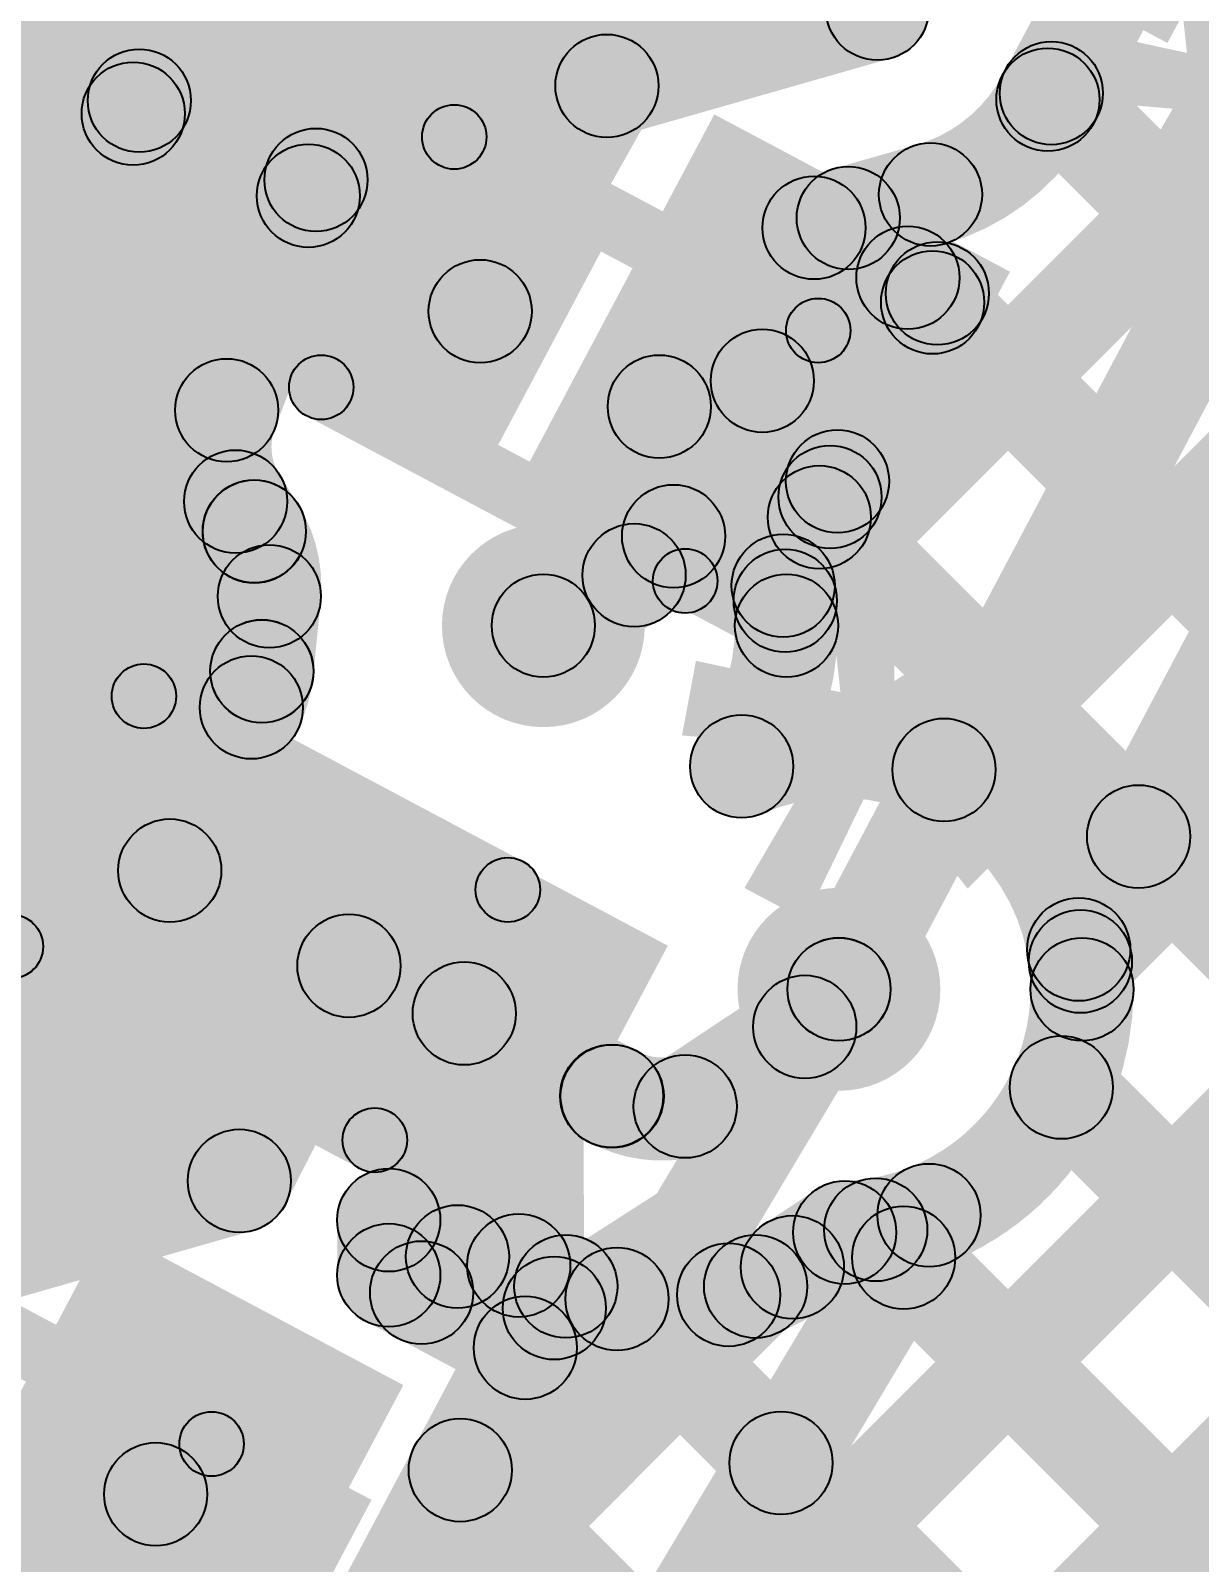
# Model space of a CAD drawing. Header units: millimetres. Extents: x 2.72 to 4.82, y 2.46 to 3.29.
# Drawn here: x 3.0552 to 3.1459, y 2.6573 to 2.7762 of the extents above; entities that cross this region are included whole.
import ezdxf

# ---------------------------------------------------------------- set-up
doc = ezdxf.new("R2010")
doc.units = ezdxf.units.MM
doc.header["$MEASUREMENT"] = 0
for name, color, linetype in [('BottomLayer', 5, 'Continuous'), ('BottomPaste', 16, 'Continuous'), ('BottomSolder', 6, 'Continuous'), ('TopLayer', 1, 'Continuous'), ('TopOverlay', 2, 'Continuous'), ('TopPaste', 8, 'Continuous'), ('TopSolder', 216, 'Continuous'), ('ViaHoleLayer', 16, 'Continuous')]:
    doc.layers.add(name, color=color, linetype=linetype)

# ---------------------------------------------------------------- blocks, each defined once
blk = doc.blocks.new('CAP_0201_B_26')
at = {"layer": 'BottomLayer'}
for points in [[(-0.0177165, 0.0059055), (-0.0059055, 0.0059055), (-0.0059055, -0.0059055), (-0.0177165, -0.0059055)], [(0.0059055, 0.0059055), (0.0177165, 0.0059055), (0.0177165, -0.0059055), (0.0059055, -0.0059055)]]:
    blk.add_hatch(color=5, dxfattribs=at).paths.add_polyline_path(points)
at = {"layer": 'BottomPaste'}
for points in [[(-0.0177165, 0.0059055), (-0.0059055, 0.0059055), (-0.0059055, -0.0059055), (-0.0177165, -0.0059055)], [(0.0059055, 0.0059055), (0.0177165, 0.0059055), (0.0177165, -0.0059055), (0.0059055, -0.0059055)]]:
    blk.add_hatch(color=16, dxfattribs=at).paths.add_polyline_path(points)
at = {"layer": 'BottomSolder'}
for points in [[(-0.0198819, 0.0080709), (-0.0037401, 0.0080709), (-0.0037401, -0.0080709), (-0.0198819, -0.0080709)], [(0.0037401, 0.0080709), (0.0198819, 0.0080709), (0.0198819, -0.0080709), (0.0037401, -0.0080709)]]:
    blk.add_hatch(color=6, dxfattribs=at).paths.add_polyline_path(points)
blk = doc.blocks.new('R__0402_B_62')
at = {"layer": 'BottomLayer'}
for points in [[(-0.0095, 0.0125), (-0.0095, -0.0125), (-0.0275, -0.0125), (-0.0275, 0.0125)], [(0.0275, 0.0125), (0.0275, -0.0125), (0.0095, -0.0125), (0.0095, 0.0125)]]:
    blk.add_hatch(color=5, dxfattribs=at).paths.add_polyline_path(points)
at = {"layer": 'BottomPaste'}
for points in [[(-0.0095, 0.0125), (-0.0095, -0.0125), (-0.0275, -0.0125), (-0.0275, 0.0125)], [(0.0275, 0.0125), (0.0275, -0.0125), (0.0095, -0.0125), (0.0095, 0.0125)]]:
    blk.add_hatch(color=16, dxfattribs=at).paths.add_polyline_path(points)
at = {"layer": 'BottomSolder'}
for points in [[(-0.0055, 0.0165), (-0.0055, -0.0165), (-0.0315, -0.0165), (-0.0315, 0.0165)], [(0.0315, 0.0165), (0.0315, -0.0165), (0.0055, -0.0165), (0.0055, 0.0165)]]:
    blk.add_hatch(color=6, dxfattribs=at).paths.add_polyline_path(points)
blk = doc.blocks.new('R__0402_B_63')
at = {"layer": 'BottomLayer'}
for points in [[(-0.0095, 0.0125), (-0.0095, -0.0125), (-0.0275, -0.0125), (-0.0275, 0.0125)], [(0.0275, 0.0125), (0.0275, -0.0125), (0.0095, -0.0125), (0.0095, 0.0125)]]:
    blk.add_hatch(color=5, dxfattribs=at).paths.add_polyline_path(points)
at = {"layer": 'BottomPaste'}
for points in [[(-0.0095, 0.0125), (-0.0095, -0.0125), (-0.0275, -0.0125), (-0.0275, 0.0125)], [(0.0275, 0.0125), (0.0275, -0.0125), (0.0095, -0.0125), (0.0095, 0.0125)]]:
    blk.add_hatch(color=16, dxfattribs=at).paths.add_polyline_path(points)
at = {"layer": 'BottomSolder'}
for points in [[(-0.0055, 0.0165), (-0.0055, -0.0165), (-0.0315, -0.0165), (-0.0315, 0.0165)], [(0.0315, 0.0165), (0.0315, -0.0165), (0.0055, -0.0165), (0.0055, 0.0165)]]:
    blk.add_hatch(color=6, dxfattribs=at).paths.add_polyline_path(points)
blk = doc.blocks.new('LED_0201_123')
at = {"layer": 'TopLayer'}
for points in [[(-0.011811, 0.00688975), (-0.003937, 0.00688975), (-0.003937, -0.00688975), (-0.011811, -0.00688975)], [(0.003937, 0.00688975), (0.011811, 0.00688975), (0.011811, -0.00688975), (0.003937, -0.00688975)]]:
    blk.add_hatch(color=1, dxfattribs=at).paths.add_polyline_path(points)
at = {"layer": 'TopOverlay'}
h = blk.add_hatch(color=2, dxfattribs=at)
edge = h.paths.add_edge_path()
edge.add_arc((-0.016, 0.011), 0.0025, 0, 360)
h = blk.add_hatch(color=2, dxfattribs=at)
edge = h.paths.add_edge_path()
edge.add_arc((-0.016, 0.011), 0.0025, 0, 360)
for points in [[(-0.016, 0.0085), (-0.016, 0.0135), (0.0159999, 0.0135), (0.0159999, 0.0085)], [(0.016, -0.013), (0.029, -0.013), (0.029, 0.013), (0.016, 0.013)], [(-0.0134999000000258, -0.0109999886363636), (-0.0184998999999742, -0.0110000113636364), (-0.0184999999999742, 0.0109999886363636), (-0.0135000000000258, 0.0110000113636364)], [(0.0130002, -0.0110002), (0.0170002, -0.0110002), (0.0170002, 0.0109998), (0.0130002, 0.0109998)], [(-0.0159999, -0.0135), (-0.0159999, -0.0085), (0.016, -0.0085), (0.016, -0.0135)]]:
    blk.add_hatch(color=2, dxfattribs=at).paths.add_polyline_path(points)
h = blk.add_hatch(color=2, dxfattribs=at)
edge = h.paths.add_edge_path()
edge.add_arc((0.0159999, 0.011), 0.0025, 0, 360)
h = blk.add_hatch(color=2, dxfattribs=at)
edge = h.paths.add_edge_path()
edge.add_arc((-0.0159999, -0.011), 0.0025, 0, 360)
h = blk.add_hatch(color=2, dxfattribs=at)
edge = h.paths.add_edge_path()
edge.add_arc((-0.0159999, -0.011), 0.0025, 0, 360)
h = blk.add_hatch(color=2, dxfattribs=at)
edge = h.paths.add_edge_path()
edge.add_arc((0.016, -0.011), 0.0025, 0, 360)
at = {"layer": 'TopPaste'}
for points in [[(-0.011811, 0.00688975), (-0.003937, 0.00688975), (-0.003937, -0.00688975), (-0.011811, -0.00688975)], [(0.003937, 0.00688975), (0.011811, 0.00688975), (0.011811, -0.00688975), (0.003937, -0.00688975)]]:
    blk.add_hatch(color=8, dxfattribs=at).paths.add_polyline_path(points)
at = {"layer": 'TopSolder'}
for points in [[(-0.0139764, 0.00905515), (-0.0017716, 0.00905515), (-0.0017716, -0.00905515), (-0.0139764, -0.00905515)], [(0.0017716, 0.00905515), (0.0139764, 0.00905515), (0.0139764, -0.00905515), (0.0017716, -0.00905515)]]:
    blk.add_hatch(color=216, dxfattribs=at).paths.add_polyline_path(points)
at = {"layer": 'TopOverlay'}
for centre in [(-0.016, 0.011), (-0.016, 0.011), (0.0159999, 0.011), (-0.0159999, -0.011), (-0.0159999, -0.011), (0.016, -0.011)]:
    blk.add_circle(centre, 0.0025, dxfattribs=at)
blk = doc.blocks.new('LED_0201_124')
at = {"layer": 'TopLayer'}
for points in [[(-0.011811, 0.00688975), (-0.003937, 0.00688975), (-0.003937, -0.00688975), (-0.011811, -0.00688975)], [(0.003937, 0.00688975), (0.011811, 0.00688975), (0.011811, -0.00688975), (0.003937, -0.00688975)]]:
    blk.add_hatch(color=1, dxfattribs=at).paths.add_polyline_path(points)
at = {"layer": 'TopOverlay'}
h = blk.add_hatch(color=2, dxfattribs=at)
edge = h.paths.add_edge_path()
edge.add_arc((-0.016, 0.011), 0.0025, 0, 360)
h = blk.add_hatch(color=2, dxfattribs=at)
edge = h.paths.add_edge_path()
edge.add_arc((-0.016, 0.011), 0.0025, 0, 360)
for points in [[(-0.016, 0.0085), (-0.016, 0.0135), (0.0159999, 0.0135), (0.0159999, 0.0085)], [(0.016, -0.013), (0.029, -0.013), (0.029, 0.013), (0.016, 0.013)], [(-0.0134999000000258, -0.0109999886363636), (-0.0184998999999742, -0.0110000113636364), (-0.0184999999999742, 0.0109999886363636), (-0.0135000000000258, 0.0110000113636364)], [(0.0130002, -0.0110002), (0.0170002, -0.0110002), (0.0170002, 0.0109998), (0.0130002, 0.0109998)], [(-0.0159999, -0.0135), (-0.0159999, -0.0085), (0.016, -0.0085), (0.016, -0.0135)]]:
    blk.add_hatch(color=2, dxfattribs=at).paths.add_polyline_path(points)
h = blk.add_hatch(color=2, dxfattribs=at)
edge = h.paths.add_edge_path()
edge.add_arc((0.0159999, 0.011), 0.0025, 0, 360)
h = blk.add_hatch(color=2, dxfattribs=at)
edge = h.paths.add_edge_path()
edge.add_arc((-0.0159999, -0.011), 0.0025, 0, 360)
h = blk.add_hatch(color=2, dxfattribs=at)
edge = h.paths.add_edge_path()
edge.add_arc((-0.0159999, -0.011), 0.0025, 0, 360)
h = blk.add_hatch(color=2, dxfattribs=at)
edge = h.paths.add_edge_path()
edge.add_arc((0.016, -0.011), 0.0025, 0, 360)
at = {"layer": 'TopPaste'}
for points in [[(-0.011811, 0.00688975), (-0.003937, 0.00688975), (-0.003937, -0.00688975), (-0.011811, -0.00688975)], [(0.003937, 0.00688975), (0.011811, 0.00688975), (0.011811, -0.00688975), (0.003937, -0.00688975)]]:
    blk.add_hatch(color=8, dxfattribs=at).paths.add_polyline_path(points)
at = {"layer": 'TopSolder'}
for points in [[(-0.0139764, 0.00905515), (-0.0017716, 0.00905515), (-0.0017716, -0.00905515), (-0.0139764, -0.00905515)], [(0.0017716, 0.00905515), (0.0139764, 0.00905515), (0.0139764, -0.00905515), (0.0017716, -0.00905515)]]:
    blk.add_hatch(color=216, dxfattribs=at).paths.add_polyline_path(points)
at = {"layer": 'TopOverlay'}
for centre in [(-0.016, 0.011), (-0.016, 0.011), (0.0159999, 0.011), (-0.0159999, -0.011), (-0.0159999, -0.011), (0.016, -0.011)]:
    blk.add_circle(centre, 0.0025, dxfattribs=at)
blk = doc.blocks.new('LED_0201_125')
at = {"layer": 'TopLayer'}
for points in [[(-0.011811, 0.00688975), (-0.003937, 0.00688975), (-0.003937, -0.00688975), (-0.011811, -0.00688975)], [(0.003937, 0.00688975), (0.011811, 0.00688975), (0.011811, -0.00688975), (0.003937, -0.00688975)]]:
    blk.add_hatch(color=1, dxfattribs=at).paths.add_polyline_path(points)
at = {"layer": 'TopOverlay'}
h = blk.add_hatch(color=2, dxfattribs=at)
edge = h.paths.add_edge_path()
edge.add_arc((-0.016, 0.011), 0.0025, 0, 360)
h = blk.add_hatch(color=2, dxfattribs=at)
edge = h.paths.add_edge_path()
edge.add_arc((-0.016, 0.011), 0.0025, 0, 360)
for points in [[(-0.016, 0.0085), (-0.016, 0.0135), (0.0159999, 0.0135), (0.0159999, 0.0085)], [(0.016, -0.013), (0.029, -0.013), (0.029, 0.013), (0.016, 0.013)], [(-0.0134999000000258, -0.0109999886363636), (-0.0184998999999742, -0.0110000113636364), (-0.0184999999999742, 0.0109999886363636), (-0.0135000000000258, 0.0110000113636364)], [(0.0130001, -0.0110002), (0.0170001, -0.0110002), (0.0170001, 0.0109998), (0.0130001, 0.0109998)], [(-0.0159999, -0.0135), (-0.0159999, -0.0085), (0.016, -0.0085), (0.016, -0.0135)]]:
    blk.add_hatch(color=2, dxfattribs=at).paths.add_polyline_path(points)
h = blk.add_hatch(color=2, dxfattribs=at)
edge = h.paths.add_edge_path()
edge.add_arc((0.0159999, 0.011), 0.0025, 0, 360)
h = blk.add_hatch(color=2, dxfattribs=at)
edge = h.paths.add_edge_path()
edge.add_arc((-0.0159999, -0.011), 0.0025, 0, 360)
h = blk.add_hatch(color=2, dxfattribs=at)
edge = h.paths.add_edge_path()
edge.add_arc((-0.0159999, -0.011), 0.0025, 0, 360)
h = blk.add_hatch(color=2, dxfattribs=at)
edge = h.paths.add_edge_path()
edge.add_arc((0.016, -0.011), 0.0025, 0, 360)
at = {"layer": 'TopPaste'}
for points in [[(-0.011811, 0.00688975), (-0.003937, 0.00688975), (-0.003937, -0.00688975), (-0.011811, -0.00688975)], [(0.003937, 0.00688975), (0.011811, 0.00688975), (0.011811, -0.00688975), (0.003937, -0.00688975)]]:
    blk.add_hatch(color=8, dxfattribs=at).paths.add_polyline_path(points)
at = {"layer": 'TopSolder'}
for points in [[(-0.0139764, 0.00905515), (-0.0017716, 0.00905515), (-0.0017716, -0.00905515), (-0.0139764, -0.00905515)], [(0.0017716, 0.00905515), (0.0139764, 0.00905515), (0.0139764, -0.00905515), (0.0017716, -0.00905515)]]:
    blk.add_hatch(color=216, dxfattribs=at).paths.add_polyline_path(points)
at = {"layer": 'TopOverlay'}
for centre in [(-0.016, 0.011), (-0.016, 0.011), (0.0159999, 0.011), (-0.0159999, -0.011), (-0.0159999, -0.011), (0.016, -0.011)]:
    blk.add_circle(centre, 0.0025, dxfattribs=at)
blk = doc.blocks.new('LED_0201_126')
at = {"layer": 'TopLayer'}
for points in [[(-0.0118109, 0.00688975), (-0.0039369, 0.00688975), (-0.0039369, -0.00688975), (-0.0118109, -0.00688975)], [(0.0039369, 0.00688975), (0.0118109, 0.00688975), (0.0118109, -0.00688975), (0.0039369, -0.00688975)]]:
    blk.add_hatch(color=1, dxfattribs=at).paths.add_polyline_path(points)
at = {"layer": 'TopOverlay'}
h = blk.add_hatch(color=2, dxfattribs=at)
edge = h.paths.add_edge_path()
edge.add_arc((-0.0159999, 0.011), 0.0025, 0, 360)
h = blk.add_hatch(color=2, dxfattribs=at)
edge = h.paths.add_edge_path()
edge.add_arc((-0.0159999, 0.011), 0.0025, 0, 360)
for points in [[(-0.0159998921874512, 0.0085000000000122), (-0.0159999078125488, 0.0134999999999878), (0.0159998921874512, 0.0135000999999878), (0.0159999078125488, 0.0085001000000122)], [(0.0159991, -0.0130007), (0.0289991, -0.0130007), (0.0289991, 0.0129993), (0.0159991, 0.0129993)], [(-0.0134999, -0.0110001), (-0.0184999, -0.0110001), (-0.0184999, 0.011), (-0.0134999, 0.011)], [(0.0130012, -0.0110012), (0.0170012, -0.0110012), (0.0170012, 0.0109988), (0.0130012, 0.0109988)], [(-0.0159998921874512, -0.0135000999999878), (-0.0159999078125488, -0.0085001000000122), (0.0159998921874512, -0.0085000000000122), (0.0159999078125488, -0.0134999999999878)]]:
    blk.add_hatch(color=2, dxfattribs=at).paths.add_polyline_path(points)
h = blk.add_hatch(color=2, dxfattribs=at)
edge = h.paths.add_edge_path()
edge.add_arc((0.0159999, 0.0110001), 0.0025, 0, 360)
h = blk.add_hatch(color=2, dxfattribs=at)
edge = h.paths.add_edge_path()
edge.add_arc((-0.0159999, -0.0110001), 0.0025, 0, 360)
h = blk.add_hatch(color=2, dxfattribs=at)
edge = h.paths.add_edge_path()
edge.add_arc((-0.0159999, -0.0110001), 0.0025, 0, 360)
h = blk.add_hatch(color=2, dxfattribs=at)
edge = h.paths.add_edge_path()
edge.add_arc((0.0159999, -0.011), 0.0025, 0, 360)
at = {"layer": 'TopPaste'}
for points in [[(-0.0118109, 0.00688975), (-0.0039369, 0.00688975), (-0.0039369, -0.00688975), (-0.0118109, -0.00688975)], [(0.0039369, 0.00688975), (0.0118109, 0.00688975), (0.0118109, -0.00688975), (0.0039369, -0.00688975)]]:
    blk.add_hatch(color=8, dxfattribs=at).paths.add_polyline_path(points)
at = {"layer": 'TopSolder'}
for points in [[(-0.0139763, 0.00905515), (-0.0017715, 0.00905515), (-0.0017715, -0.00905515), (-0.0139763, -0.00905515)], [(0.0017715, 0.00905515), (0.0139763, 0.00905515), (0.0139763, -0.00905515), (0.0017715, -0.00905515)]]:
    blk.add_hatch(color=216, dxfattribs=at).paths.add_polyline_path(points)
at = {"layer": 'TopOverlay'}
for centre in [(-0.0159999, 0.011), (-0.0159999, 0.011), (0.0159999, 0.0110001), (-0.0159999, -0.0110001), (-0.0159999, -0.0110001), (0.0159999, -0.011)]:
    blk.add_circle(centre, 0.0025, dxfattribs=at)

msp = doc.modelspace()

# ---------------------------------------------------------------- hatches: boundary and pattern name
at = {"layer": 'BottomLayer'}
for points in [[(3.3140294, 3.2023229), (3.2863145, 3.2183241), (3.0089994, 2.7380003), (3.0367143, 2.7219991)], [(3.139523727124746, 2.701117772875254), (3.133866872875254, 2.706774627124746), (3.443171572875254, 3.016079327124746), (3.448828427124746, 3.010422472875254)], [(3.059033327124746, 2.595171572875254), (3.053376472875254, 2.600828427124746), (3.443171572875254, 2.990623527124746), (3.448828427124746, 2.984966672875254)], [(3.084489127124746, 2.595171572875254), (3.078832272875254, 2.600828427124746), (3.443171572875254, 2.965167727124746), (3.448828427124746, 2.959510872875254)], [(3.0590034, 2.7622053), (3.0869912, 2.7466914), (3.1043168, 2.7779477), (3.076329, 2.7934616)], [(3.121484080243176, 2.69991823810455), (3.114416119756824, 2.70366576189545), (3.159541319756824, 2.78877346189545), (3.166609280243176, 2.78502593810455)], [(3.140098178796422, 2.703004035375924), (3.133030221203578, 2.706751564624076), (3.172780621203578, 2.781722064624076), (3.179848578796422, 2.777974535375924)], [(2.994, 2.685), (3.072, 2.685), (3.072, 2.762), (2.994, 2.762)], [(3.108581070796464, 2.734954641145517), (3.101635129203536, 2.738923758854483), (3.108527029203536, 2.750984558854483), (3.115472970796464, 2.747015441145517)], [(3.096942529596411, 2.726503347491233), (3.093057470403589, 2.733496652508767), (3.10010467040359, 2.737411652508767), (3.103989729596411, 2.730418347491232)], [(3.138379272875254, 2.710807172875254), (3.144036127124746, 2.716464027124746), (3.259671727124746, 2.600828427124746), (3.254014872875254, 2.595171572875254)], [(3.08690442634761, 2.69641914627197), (3.09080957365239, 2.70340125372803), (3.10225747365239, 2.69699835372803), (3.09835232634761, 2.69001624627197)], [(3.121480751665389, 2.699911949118324), (3.114410448334612, 2.703655050881676), (3.114414948334612, 2.703663550881676), (3.121485251665388, 2.699920449118324)], [(3.108223021414769, 2.689363050455703), (3.103794578585231, 2.696025549544297), (3.113082178585231, 2.702198849544297), (3.117510621414769, 2.695536350455703)], [(3.098347379783271, 2.690019017528483), (3.102262420216729, 2.696995582471517), (3.102300020216729, 2.696974482471517), (3.098384979783271, 2.689997917528482)], [(3.132387972875254, 2.691342672875254), (3.138044827124746, 2.696999527124746), (3.234215927124746, 2.600828427124746), (3.228559072875254, 2.595171572875254)], [(3.081122107548273, 2.68034601292548), (3.084877892451727, 2.68740958707452), (3.097724892451727, 2.68057868707452), (3.093969107548273, 2.67351511292548)], [(3.116552448911079, 2.676888168732167), (3.112123951088921, 2.683550631267833), (3.116179051088921, 2.686246031267832), (3.120607548911079, 2.679583568732167)], [(3.117975972875254, 2.680298872875254), (3.123632827124746, 2.685955727124746), (3.208760127124746, 2.600828427124746), (3.203103272875254, 2.595171572875254)], [(3.087, 2.6796007), (3.079, 2.6796007), (3.079, 2.6838778), (3.087, 2.6838778)], [(3.088370627124746, 2.675420472875254), (3.082713772875254, 2.681077327124746), (3.085506172875254, 2.683869727124746), (3.091163027124746, 2.678212872875254)], [(3.081122099797378, 2.676068917046733), (3.084877900202622, 2.683132482953268), (3.095474000202622, 2.677498382953268), (3.091718199797378, 2.670434817046732)], [(3.081528227124746, 2.643122272875254), (3.075871372875254, 2.648779127124746), (3.108646172875254, 2.681553927124746), (3.114303027124746, 2.675897072875254)], [(3.097891772875254, 2.674927272875254), (3.103548627124746, 2.680584127124746), (3.183304327124746, 2.600828427124746), (3.177647472875254, 2.595171572875254)], [(3.075062791918378, 2.630590216658236), (3.067999208081622, 2.634345983341764), (3.090064308081621, 2.675844483341765), (3.097127891918378, 2.672088716658236)], [(3.085719472875254, 2.661643772875254), (3.091376327124746, 2.667300627124746), (3.157848527124746, 2.600828427124746), (3.152191672875254, 2.595171572875254)], [(3.062618676961235, 2.650106044103221), (3.055602123038765, 2.653948955896779), (3.061396323038765, 2.664528255896779), (3.068412876961236, 2.660685344103221)]]:
    msp.add_hatch(color=5, dxfattribs=at).paths.add_polyline_path(points)
h = msp.add_hatch(color=5, dxfattribs=at)
edge = h.paths.add_edge_path()
edge.add_arc((3.112, 2.749), 0.004, 0, 360)
h = msp.add_hatch(color=5, dxfattribs=at)
edge = h.paths.add_edge_path()
edge.add_arc((3.1051081, 2.7369392), 0.004, 0, 360)
h = msp.add_hatch(color=5, dxfattribs=at)
edge = h.paths.add_edge_path()
edge.add_arc((3.1051081, 2.7369392), 0.004, 0, 360)
h = msp.add_hatch(color=5, dxfattribs=at)
edge = h.paths.add_edge_path()
edge.add_arc((3.095, 2.73), 0.007874, 0, 360)
h = msp.add_hatch(color=5, dxfattribs=at)
edge = h.paths.add_edge_path()
edge.add_arc((3.1020472, 2.733915), 0.004, 0, 360)
h = msp.add_hatch(color=5, dxfattribs=at)
edge = h.paths.add_edge_path()
edge.add_arc((3.1020472, 2.733915), 0.004, 0, 360)
h = msp.add_hatch(color=5, dxfattribs=at)
edge = h.paths.add_edge_path()
edge.add_arc((3.095, 2.73), 0.004, 0, 360)
h = msp.add_hatch(color=5, dxfattribs=at)
edge = h.paths.add_edge_path()
edge.add_arc((3.1412077, 2.7136356), 0.004, 0, 360)
h = msp.add_hatch(color=5, dxfattribs=at)
edge = h.paths.add_edge_path()
edge.add_arc((3.1179456, 2.7017835), 0.007874, 0, 360)
h = msp.add_hatch(color=5, dxfattribs=at)
edge = h.paths.add_edge_path()
edge.add_arc((3.1365642, 2.7048778), 0.004, 0, 360)
h = msp.add_hatch(color=5, dxfattribs=at)
edge = h.paths.add_edge_path()
edge.add_arc((3.1365642, 2.7048778), 0.004, 0, 360)
h = msp.add_hatch(color=5, dxfattribs=at)
edge = h.paths.add_edge_path()
edge.add_arc((3.1366953, 2.7039462), 0.004, 0, 360)
h = msp.add_hatch(color=5, dxfattribs=at)
edge = h.paths.add_edge_path()
edge.add_arc((3.1179456, 2.7017835), 0.004, 0, 360)
h = msp.add_hatch(color=5, dxfattribs=at)
edge = h.paths.add_edge_path()
edge.add_arc((3.1179456, 2.7017835), 0.004, 0, 360)
h = msp.add_hatch(color=5, dxfattribs=at)
edge = h.paths.add_edge_path()
edge.add_arc((3.1179456, 2.7017835), 0.004, 0, 360)
h = msp.add_hatch(color=5, dxfattribs=at)
edge = h.paths.add_edge_path()
edge.add_arc((3.1179501, 2.701792), 0.004, 0, 360)
h = msp.add_hatch(color=5, dxfattribs=at)
edge = h.paths.add_edge_path()
edge.add_arc((3.1179501, 2.701792), 0.004, 0, 360)
h = msp.add_hatch(color=5, dxfattribs=at)
edge = h.paths.add_edge_path()
edge.add_arc((3.1179501, 2.701792), 0.004, 0, 360)
h = msp.add_hatch(color=5, dxfattribs=at)
edge = h.paths.add_edge_path()
edge.add_arc((3.1368196, 2.7017835), 0.004, 0, 360)
h = msp.add_hatch(color=5, dxfattribs=at)
edge = h.paths.add_edge_path()
edge.add_arc((3.1368196, 2.7017835), 0.004, 0, 360)
h = msp.add_hatch(color=5, dxfattribs=at)
edge = h.paths.add_edge_path()
edge.add_arc((3.088857, 2.6999102), 0.004, 0, 360)
h = msp.add_hatch(color=5, dxfattribs=at)
edge = h.paths.add_edge_path()
edge.add_arc((3.1152964, 2.6988676), 0.004, 0, 360)
h = msp.add_hatch(color=5, dxfattribs=at)
edge = h.paths.add_edge_path()
edge.add_arc((3.1152964, 2.6988676), 0.004, 0, 360)
h = msp.add_hatch(color=5, dxfattribs=at)
edge = h.paths.add_edge_path()
edge.add_arc((3.1352164, 2.6941711), 0.004, 0, 360)
h = msp.add_hatch(color=5, dxfattribs=at)
edge = h.paths.add_edge_path()
edge.add_arc((3.1003049, 2.6935073), 0.004, 0, 360)
h = msp.add_hatch(color=5, dxfattribs=at)
edge = h.paths.add_edge_path()
edge.add_arc((3.1003049, 2.6935073), 0.004, 0, 360)
h = msp.add_hatch(color=5, dxfattribs=at)
edge = h.paths.add_edge_path()
edge.add_arc((3.1003425, 2.6934863), 0.004, 0, 360)
h = msp.add_hatch(color=5, dxfattribs=at)
edge = h.paths.add_edge_path()
edge.add_arc((3.1003425, 2.6934862), 0.004, 0, 360)
h = msp.add_hatch(color=5, dxfattribs=at)
edge = h.paths.add_edge_path()
edge.add_arc((3.1060087, 2.6926943), 0.004, 0, 360)
h = msp.add_hatch(color=5, dxfattribs=at)
edge = h.paths.add_edge_path()
edge.add_arc((3.1060087, 2.6926942), 0.004, 0, 360)
h = msp.add_hatch(color=5, dxfattribs=at)
edge = h.paths.add_edge_path()
edge.add_arc((3.1060088, 2.6926943), 0.004, 0, 360)
h = msp.add_hatch(color=5, dxfattribs=at)
edge = h.paths.add_edge_path()
edge.add_arc((3.1060088, 2.6926943), 0.004, 0, 360)
h = msp.add_hatch(color=5, dxfattribs=at)
edge = h.paths.add_edge_path()
edge.add_arc((3.083, 2.6838778), 0.004, 0, 360)
h = msp.add_hatch(color=5, dxfattribs=at)
edge = h.paths.add_edge_path()
edge.add_arc((3.083, 2.6838778), 0.004, 0, 360)
h = msp.add_hatch(color=5, dxfattribs=at)
edge = h.paths.add_edge_path()
edge.add_arc((3.1183933, 2.6829148), 0.004, 0, 360)
h = msp.add_hatch(color=5, dxfattribs=at)
edge = h.paths.add_edge_path()
edge.add_arc((3.1183933, 2.6829148), 0.004, 0, 360)
h = msp.add_hatch(color=5, dxfattribs=at)
edge = h.paths.add_edge_path()
edge.add_arc((3.1208044, 2.6831273), 0.004, 0, 360)
h = msp.add_hatch(color=5, dxfattribs=at)
edge = h.paths.add_edge_path()
edge.add_arc((3.0883346, 2.6810413), 0.004, 0, 360)
h = msp.add_hatch(color=5, dxfattribs=at)
edge = h.paths.add_edge_path()
edge.add_arc((3.0930915, 2.6803553), 0.004, 0, 360)
h = msp.add_hatch(color=5, dxfattribs=at)
edge = h.paths.add_edge_path()
edge.add_arc((3.1143382, 2.6802194), 0.004, 0, 360)
h = msp.add_hatch(color=5, dxfattribs=at)
edge = h.paths.add_edge_path()
edge.add_arc((3.1143382, 2.6802194), 0.004, 0, 360)
h = msp.add_hatch(color=5, dxfattribs=at)
edge = h.paths.add_edge_path()
edge.add_arc((3.083, 2.6796007), 0.004, 0, 360)
h = msp.add_hatch(color=5, dxfattribs=at)
edge = h.paths.add_edge_path()
edge.add_arc((3.083, 2.6796007), 0.004, 0, 360)
h = msp.add_hatch(color=5, dxfattribs=at)
edge = h.paths.add_edge_path()
edge.add_arc((3.0967444, 2.6787347), 0.004, 0, 360)
h = msp.add_hatch(color=5, dxfattribs=at)
edge = h.paths.add_edge_path()
edge.add_arc((3.0967444, 2.6787347), 0.004, 0, 360)
h = msp.add_hatch(color=5, dxfattribs=at)
edge = h.paths.add_edge_path()
edge.add_arc((3.1114746, 2.6787255), 0.004, 0, 360)
h = msp.add_hatch(color=5, dxfattribs=at)
edge = h.paths.add_edge_path()
edge.add_arc((3.0855422, 2.6782489), 0.004, 0, 360)
h = msp.add_hatch(color=5, dxfattribs=at)
edge = h.paths.add_edge_path()
edge.add_arc((3.1007202, 2.6777557), 0.004, 0, 360)
h = msp.add_hatch(color=5, dxfattribs=at)
edge = h.paths.add_edge_path()
edge.add_arc((3.1093813, 2.6780783), 0.004, 0, 360)
h = msp.add_hatch(color=5, dxfattribs=at)
edge = h.paths.add_edge_path()
edge.add_arc((3.1093814, 2.6780783), 0.004, 0, 360)
h = msp.add_hatch(color=5, dxfattribs=at)
edge = h.paths.add_edge_path()
edge.add_arc((3.095847, 2.6770469), 0.004, 0, 360)
h = msp.add_hatch(color=5, dxfattribs=at)
edge = h.paths.add_edge_path()
edge.add_arc((3.0935961, 2.6739666), 0.004, 0, 360)
h = msp.add_hatch(color=5, dxfattribs=at)
edge = h.paths.add_edge_path()
edge.add_arc((3.0935961, 2.6739666), 0.004, 0, 360)
h = msp.add_hatch(color=5, dxfattribs=at)
edge = h.paths.add_edge_path()
edge.add_arc((3.0885479, 2.6644722), 0.004, 0, 360)
h = msp.add_hatch(color=5, dxfattribs=at)
edge = h.paths.add_edge_path()
edge.add_arc((3.0649046, 2.6626068), 0.004, 0, 360)
at = {"layer": 'TopLayer'}
for points in [[(3.06721347070025, 2.768961111439692), (3.06004712929975, 2.772516888560308), (3.216843029299751, 3.088524588560308), (3.224009370700249, 3.084968811439692)], [(3.116602827124746, 2.729108472875254), (3.110945972875254, 2.734765327124746), (3.409210372875254, 3.033029727124746), (3.414867227124746, 3.027372872875254)], [(3.101711027124746, 2.637849272875254), (3.096054172875254, 2.643506127124746), (3.475651272875254, 3.023103227124746), (3.481308127124746, 3.017446372875254)], [(3.139523727124746, 2.701117772875254), (3.133866872875254, 2.706774627124746), (3.450569772875254, 3.023477527124746), (3.456226627124746, 3.017820672875254)], [(3.128927327124746, 2.715977172875254), (3.123270472875254, 2.721634027124746), (3.422245172875254, 3.020608727124746), (3.427902027124746, 3.014951872875254)], [(3.048685127124746, 2.559367572875254), (3.043028272875254, 2.565024427124746), (3.468507872875254, 2.990504027124746), (3.474164727124746, 2.984847172875254)], [(3.124462732203125, 2.77599594815658), (3.117404867796875, 2.77976245184342), (3.125538067796875, 2.79500285184342), (3.132595932203125, 2.79123634815658)], [(3.137696232203125, 2.76893374815658), (3.130638367796875, 2.77270025184342), (3.138771567796875, 2.78794065184342), (3.145829432203125, 2.78417414815658)], [(3.080789806858593, 2.762550884013508), (3.073902393141407, 2.766620715986492), (3.084767193141407, 2.785007315986492), (3.091654606858593, 2.780937484013508)], [(3.10103268451159, 2.768033104209437), (3.098834915488411, 2.775725295790563), (3.11983491548841, 2.781725295790563), (3.12203268451159, 2.774033104209437)], [(3.131606972875254, 2.768491072875254), (3.137263827124746, 2.774147927124746), (3.346516927124746, 2.564894827124746), (3.340860072875254, 2.559237972875254)], [(3.093581487026875, 2.75243177265211), (3.086609312973125, 2.75635462734789), (3.096447712973125, 2.77384062734789), (3.103419887026875, 2.76991777265211)], [(3.030665192432307, 2.685398012348937), (3.023334807567693, 2.688601987651063), (3.059493507567693, 2.771329587651063), (3.066823892432307, 2.768125612348937)], [(3.117113167654542, 2.757027299393177), (3.114915432345458, 2.764719500606823), (3.123955732345457, 2.767302400606823), (3.126153467654543, 2.759610199393177)], [(3.074153456278331, 2.745291832703578), (3.066677543721668, 2.748139767296423), (3.073015643721668, 2.764777467296422), (3.080491556278332, 2.761929532703578)], [(3.114136400630416, 2.757341616603794), (3.117892199369584, 2.764405183396206), (3.127465199369584, 2.759315083396206), (3.123709400630416, 2.752251516603794)], [(3.115839172875254, 2.758803072875254), (3.121496027124746, 2.764459927124746), (3.126127627124746, 2.759828327124746), (3.120470772875254, 2.754171472875254)], [(3.12136529694413, 2.739322526110349), (3.11430170305587, 2.743078273889651), (3.12205550305587, 2.757661173889651), (3.12911909694413, 2.753905426110349)], [(3.122386872875254, 2.752255372875254), (3.128043727124746, 2.757912227124746), (3.321050127124746, 2.564905827124746), (3.315393272875254, 2.559248972875254)], [(3.098535151665388, 2.728128449118324), (3.091464848334612, 2.731871550881676), (3.100464848334612, 2.748871550881676), (3.107535151665389, 2.745128449118324)], [(3.067715515030898, 2.737507791044975), (3.074499484969102, 2.741747808955025), (3.075943684969102, 2.739437108955025), (3.069159715030898, 2.735197091044975)], [(3.117151857918483, 2.731234360929772), (3.110081542081517, 2.734977439070228), (3.113721642081517, 2.741853239070227), (3.120791957918483, 2.738110160929772)], [(3.113599272875254, 2.735587172875254), (3.119256127124746, 2.741244027124746), (3.295583227124746, 2.564916927124746), (3.289926372875254, 2.559260072875254)], [(3.069141948563714, 2.735225785785745), (3.075961451436286, 2.739408414214255), (3.075970651436286, 2.739393414214255), (3.069151148563714, 2.735210785785745)], [(3.077126551473638, 2.726066912252826), (3.069166248526362, 2.726862887747175), (3.069747248526362, 2.732673287747175), (3.077707551473638, 2.731877312252826)], [(3.077123036615679, 2.726033167505463), (3.06916856338432, 2.726885432494537), (3.069169163384321, 2.726891032494537), (3.07712363661568, 2.726038767505463)], [(3.069577725723234, 2.709211179536871), (3.062422274276766, 2.712788820463129), (3.068750874276766, 2.725446320463129), (3.075906325723234, 2.721868679536871)], [(3.07496598242227, 2.68510445228759), (3.06783801757773, 2.68873654771241), (3.07634061757773, 2.70542284771241), (3.08346858242227, 2.70179075228759)], [(3.084489818262159, 2.638042203117132), (3.077623781737842, 2.642147996882868), (3.114512581737842, 2.703836396882868), (3.121378618262158, 2.699730603117132)], [(3.132387972875254, 2.691342672875254), (3.138044827124746, 2.696999527124746), (3.270116327124746, 2.564928027124746), (3.264459472875254, 2.559271172875254)], [(3.051343174907985, 2.677029401465563), (3.049145425092015, 2.684721598534437), (3.070303125092015, 2.690766598534437), (3.072500874907985, 2.683074401465563)], [(3.097397419854981, 2.630400205780779), (3.09053138014502, 2.634505994219221), (3.12150718014502, 2.686306294219221), (3.12837321985498, 2.682200505780779)], [(3.120142672875254, 2.678132172875254), (3.125799527124746, 2.683789027124746), (3.244649427124746, 2.564939127124746), (3.238992572875254, 2.559282272875254)], [(3.0426632, 2.6425596), (3.0635258, 2.6314667), (3.0777772, 2.6582696), (3.0569146, 2.6693625)], [(3.110616872875254, 2.662202172875254), (3.116273727124746, 2.667859027124746), (3.219182527124746, 2.564950227124746), (3.213525672875254, 2.559293372875254)]]:
    msp.add_hatch(color=1, dxfattribs=at).paths.add_polyline_path(points)
h = msp.add_hatch(color=1, dxfattribs=at)
edge = h.paths.add_edge_path()
edge.add_arc((3.1209338, 2.7778792), 0.004, 0, 360)
h = msp.add_hatch(color=1, dxfattribs=at)
edge = h.paths.add_edge_path()
edge.add_arc((3.1209338, 2.7778792), 0.004, 0, 360)
h = msp.add_hatch(color=1, dxfattribs=at)
edge = h.paths.add_edge_path()
edge.add_arc((3.0999338, 2.7718792), 0.004, 0, 360)
h = msp.add_hatch(color=1, dxfattribs=at)
edge = h.paths.add_edge_path()
edge.add_arc((3.0999338, 2.7718792), 0.004, 0, 360)
h = msp.add_hatch(color=1, dxfattribs=at)
edge = h.paths.add_edge_path()
edge.add_arc((3.1344354, 2.7713195), 0.004, 0, 360)
h = msp.add_hatch(color=1, dxfattribs=at)
edge = h.paths.add_edge_path()
edge.add_arc((3.0636303, 2.770739), 0.004, 0, 360)
h = msp.add_hatch(color=1, dxfattribs=at)
edge = h.paths.add_edge_path()
edge.add_arc((3.0636303, 2.770739), 0.004, 0, 360)
h = msp.add_hatch(color=1, dxfattribs=at)
edge = h.paths.add_edge_path()
edge.add_arc((3.1341673, 2.770817), 0.004, 0, 360)
h = msp.add_hatch(color=1, dxfattribs=at)
edge = h.paths.add_edge_path()
edge.add_arc((3.1341673, 2.770817), 0.004, 0, 360)
h = msp.add_hatch(color=1, dxfattribs=at)
edge = h.paths.add_edge_path()
edge.add_arc((3.1341673, 2.770817), 0.004, 0, 360)
h = msp.add_hatch(color=1, dxfattribs=at)
edge = h.paths.add_edge_path()
edge.add_arc((3.0631587, 2.7697276), 0.004, 0, 360)
h = msp.add_hatch(color=1, dxfattribs=at)
edge = h.paths.add_edge_path()
edge.add_arc((3.0631587, 2.7697276), 0.004, 0, 360)
h = msp.add_hatch(color=1, dxfattribs=at)
edge = h.paths.add_edge_path()
edge.add_arc((3.0773461, 2.7645858), 0.004, 0, 360)
h = msp.add_hatch(color=1, dxfattribs=at)
edge = h.paths.add_edge_path()
edge.add_arc((3.0773461, 2.7645858), 0.004, 0, 360)
h = msp.add_hatch(color=1, dxfattribs=at)
edge = h.paths.add_edge_path()
edge.add_arc((3.0767536, 2.7633535), 0.004, 0, 360)
h = msp.add_hatch(color=1, dxfattribs=at)
edge = h.paths.add_edge_path()
edge.add_arc((3.0767537, 2.7633535), 0.004, 0, 360)
h = msp.add_hatch(color=1, dxfattribs=at)
edge = h.paths.add_edge_path()
edge.add_arc((3.1250546, 2.7634563), 0.004, 0, 360)
h = msp.add_hatch(color=1, dxfattribs=at)
edge = h.paths.add_edge_path()
edge.add_arc((3.1250546, 2.7634563), 0.004, 0, 360)
h = msp.add_hatch(color=1, dxfattribs=at)
edge = h.paths.add_edge_path()
edge.add_arc((3.1250546, 2.7634563), 0.004, 0, 360)
h = msp.add_hatch(color=1, dxfattribs=at)
edge = h.paths.add_edge_path()
edge.add_arc((3.1160143, 2.7608734), 0.004, 0, 360)
h = msp.add_hatch(color=1, dxfattribs=at)
edge = h.paths.add_edge_path()
edge.add_arc((3.1160143, 2.7608734), 0.004, 0, 360)
h = msp.add_hatch(color=1, dxfattribs=at)
edge = h.paths.add_edge_path()
edge.add_arc((3.1186676, 2.7616315), 0.004, 0, 360)
h = msp.add_hatch(color=1, dxfattribs=at)
edge = h.paths.add_edge_path()
edge.add_arc((3.1232992, 2.7569999), 0.004, 0, 360)
h = msp.add_hatch(color=1, dxfattribs=at)
edge = h.paths.add_edge_path()
edge.add_arc((3.1255873, 2.7557833), 0.004, 0, 360)
h = msp.add_hatch(color=1, dxfattribs=at)
edge = h.paths.add_edge_path()
edge.add_arc((3.1255873, 2.7557833), 0.004, 0, 360)
h = msp.add_hatch(color=1, dxfattribs=at)
edge = h.paths.add_edge_path()
edge.add_arc((3.1252153, 2.7550838), 0.004, 0, 360)
h = msp.add_hatch(color=1, dxfattribs=at)
edge = h.paths.add_edge_path()
edge.add_arc((3.0900954, 2.7543932), 0.004, 0, 360)
h = msp.add_hatch(color=1, dxfattribs=at)
edge = h.paths.add_edge_path()
edge.add_arc((3.0704155, 2.7467158), 0.004, 0, 360)
h = msp.add_hatch(color=1, dxfattribs=at)
edge = h.paths.add_edge_path()
edge.add_arc((3.0704155, 2.7467158), 0.004, 0, 360)
h = msp.add_hatch(color=1, dxfattribs=at)
edge = h.paths.add_edge_path()
edge.add_arc((3.104, 2.747), 0.004, 0, 360)
h = msp.add_hatch(color=1, dxfattribs=at)
edge = h.paths.add_edge_path()
edge.add_arc((3.1178335, 2.7412004), 0.004, 0, 360)
h = msp.add_hatch(color=1, dxfattribs=at)
edge = h.paths.add_edge_path()
edge.add_arc((3.0711075, 2.7396278), 0.004, 0, 360)
h = msp.add_hatch(color=1, dxfattribs=at)
edge = h.paths.add_edge_path()
edge.add_arc((3.0711076, 2.7396278), 0.004, 0, 360)
h = msp.add_hatch(color=1, dxfattribs=at)
edge = h.paths.add_edge_path()
edge.add_arc((3.1172568, 2.7399817), 0.004, 0, 360)
h = msp.add_hatch(color=1, dxfattribs=at)
edge = h.paths.add_edge_path()
edge.add_arc((3.1164277, 2.7384156), 0.004, 0, 360)
h = msp.add_hatch(color=1, dxfattribs=at)
edge = h.paths.add_edge_path()
edge.add_arc((3.0725517, 2.7373171), 0.004, 0, 360)
h = msp.add_hatch(color=1, dxfattribs=at)
edge = h.paths.add_edge_path()
edge.add_arc((3.0725517, 2.7373171), 0.004, 0, 360)
h = msp.add_hatch(color=1, dxfattribs=at)
edge = h.paths.add_edge_path()
edge.add_arc((3.0725609, 2.7373021), 0.004, 0, 360)
h = msp.add_hatch(color=1, dxfattribs=at)
edge = h.paths.add_edge_path()
edge.add_arc((3.0725609, 2.7373021), 0.004, 0, 360)
h = msp.add_hatch(color=1, dxfattribs=at)
edge = h.paths.add_edge_path()
edge.add_arc((3.095, 2.73), 0.007874, 0, 360)
h = msp.add_hatch(color=1, dxfattribs=at)
edge = h.paths.add_edge_path()
edge.add_arc((3.0737274, 2.7322753), 0.004, 0, 360)
h = msp.add_hatch(color=1, dxfattribs=at)
edge = h.paths.add_edge_path()
edge.add_arc((3.0737274, 2.7322753), 0.004, 0, 360)
h = msp.add_hatch(color=1, dxfattribs=at)
edge = h.paths.add_edge_path()
edge.add_arc((3.1136167, 2.7331059), 0.004, 0, 360)
h = msp.add_hatch(color=1, dxfattribs=at)
edge = h.paths.add_edge_path()
edge.add_arc((3.1136167, 2.7331059), 0.004, 0, 360)
h = msp.add_hatch(color=1, dxfattribs=at)
edge = h.paths.add_edge_path()
edge.add_arc((3.1137744, 2.7319369), 0.004, 0, 360)
h = msp.add_hatch(color=1, dxfattribs=at)
edge = h.paths.add_edge_path()
edge.add_arc((3.095, 2.73), 0.004, 0, 360)
h = msp.add_hatch(color=1, dxfattribs=at)
edge = h.paths.add_edge_path()
edge.add_arc((3.113874, 2.73), 0.004, 0, 360)
h = msp.add_hatch(color=1, dxfattribs=at)
edge = h.paths.add_edge_path()
edge.add_arc((3.113874, 2.73), 0.004, 0, 360)
h = msp.add_hatch(color=1, dxfattribs=at)
edge = h.paths.add_edge_path()
edge.add_arc((3.0731458, 2.7264593), 0.004, 0, 360)
h = msp.add_hatch(color=1, dxfattribs=at)
edge = h.paths.add_edge_path()
edge.add_arc((3.0731458, 2.7264593), 0.004, 0, 360)
h = msp.add_hatch(color=1, dxfattribs=at)
edge = h.paths.add_edge_path()
edge.add_arc((3.0731458, 2.7264593), 0.004, 0, 360)
h = msp.add_hatch(color=1, dxfattribs=at)
edge = h.paths.add_edge_path()
edge.add_arc((3.0731464, 2.7264649), 0.004, 0, 360)
h = msp.add_hatch(color=1, dxfattribs=at)
edge = h.paths.add_edge_path()
edge.add_arc((3.0731464, 2.7264649), 0.004, 0, 360)
h = msp.add_hatch(color=1, dxfattribs=at)
edge = h.paths.add_edge_path()
edge.add_arc((3.0731464, 2.7264649), 0.004, 0, 360)
h = msp.add_hatch(color=1, dxfattribs=at)
edge = h.paths.add_edge_path()
edge.add_arc((3.0723286, 2.7236575), 0.004, 0, 360)
h = msp.add_hatch(color=1, dxfattribs=at)
edge = h.paths.add_edge_path()
edge.add_arc((3.0723286, 2.7236575), 0.004, 0, 360)
h = msp.add_hatch(color=1, dxfattribs=at)
edge = h.paths.add_edge_path()
edge.add_arc((3.1103953, 2.7190816), 0.004, 0, 360)
h = msp.add_hatch(color=1, dxfattribs=at)
edge = h.paths.add_edge_path()
edge.add_arc((3.1103953, 2.7190815), 0.004, 0, 360)
h = msp.add_hatch(color=1, dxfattribs=at)
edge = h.paths.add_edge_path()
edge.add_arc((3.1260989, 2.7188056), 0.004, 0, 360)
h = msp.add_hatch(color=1, dxfattribs=at)
edge = h.paths.add_edge_path()
edge.add_arc((3.066, 2.711), 0.004, 0, 360)
h = msp.add_hatch(color=1, dxfattribs=at)
edge = h.paths.add_edge_path()
edge.add_arc((3.1179456, 2.7017835), 0.007874, 0, 360)
h = msp.add_hatch(color=1, dxfattribs=at)
edge = h.paths.add_edge_path()
edge.add_arc((3.0799046, 2.7036068), 0.004, 0, 360)
h = msp.add_hatch(color=1, dxfattribs=at)
edge = h.paths.add_edge_path()
edge.add_arc((3.1366953, 2.7039462), 0.004, 0, 360)
h = msp.add_hatch(color=1, dxfattribs=at)
edge = h.paths.add_edge_path()
edge.add_arc((3.1179456, 2.7017835), 0.004, 0, 360)
h = msp.add_hatch(color=1, dxfattribs=at)
edge = h.paths.add_edge_path()
edge.add_arc((3.1368196, 2.7017835), 0.004, 0, 360)
h = msp.add_hatch(color=1, dxfattribs=at)
edge = h.paths.add_edge_path()
edge.add_arc((3.1368196, 2.7017835), 0.004, 0, 360)
h = msp.add_hatch(color=1, dxfattribs=at)
edge = h.paths.add_edge_path()
edge.add_arc((3.1352164, 2.6941711), 0.004, 0, 360)
h = msp.add_hatch(color=1, dxfattribs=at)
edge = h.paths.add_edge_path()
edge.add_arc((3.071402, 2.6869205), 0.004, 0, 360)
h = msp.add_hatch(color=1, dxfattribs=at)
edge = h.paths.add_edge_path()
edge.add_arc((3.071402, 2.6869205), 0.004, 0, 360)
h = msp.add_hatch(color=1, dxfattribs=at)
edge = h.paths.add_edge_path()
edge.add_arc((3.1249402, 2.6842534), 0.004, 0, 360)
h = msp.add_hatch(color=1, dxfattribs=at)
edge = h.paths.add_edge_path()
edge.add_arc((3.1249402, 2.6842534), 0.004, 0, 360)
h = msp.add_hatch(color=1, dxfattribs=at)
edge = h.paths.add_edge_path()
edge.add_arc((3.1229711, 2.6809606), 0.004, 0, 360)
h = msp.add_hatch(color=1, dxfattribs=at)
edge = h.paths.add_edge_path()
edge.add_arc((3.1134453, 2.6650306), 0.004, 0, 360)
at = {"layer": 'ViaHoleLayer'}
h = msp.add_hatch(color=16, dxfattribs=at)
edge = h.paths.add_edge_path()
edge.add_arc((3.095, 2.73), 0.0059055, 0, 360)
h = msp.add_hatch(color=16, dxfattribs=at)
edge = h.paths.add_edge_path()
edge.add_arc((3.1179456, 2.7017835), 0.0059055, 0, 360)

# ---------------------------------------------------------------- linework, layer by layer
at = {"layer": 'BottomLayer', "const_width": 0.008}
for points in [[(3.1051081, 2.7369392, -0.1369834305190043), (3.1020472, 2.733915)], [(3.1365642, 2.7048778, -0.0411954146158375), (3.1368196, 2.7017835)], [(3.1179456, 2.7017835, -0.1250331728985106), (3.1152964, 2.6988676)], [(3.1179501, 2.701792, -0.0003005414017825), (3.1179456, 2.7017835)], [(3.1368196, 2.7017835, -0.4072820378070031), (3.1183933, 2.6829148)], [(3.1060087, 2.6926942, -0.1848947655348506), (3.1003425, 2.6934863)], [(3.0967444, 2.6787347, -0.0435195133879578), (3.0930915, 2.6803553)], [(3.1143382, 2.6802194, -0.0907324438187894), (3.1093813, 2.6780783)], [(3.1093814, 2.6780783, -0.1402467524147616), (3.0967444, 2.6787347)]]:
    msp.add_lwpolyline(points, format="xyb", dxfattribs=at)
at = {"layer": 'BottomLayer'}
for centre in [(3.112, 2.749), (3.1051081, 2.7369392), (3.1051081, 2.7369392), (3.1020472, 2.733915), (3.1020472, 2.733915), (3.095, 2.73), (3.1412077, 2.7136356), (3.1365642, 2.7048778), (3.1365642, 2.7048778), (3.1366953, 2.7039462), (3.1179456, 2.7017835), (3.1179456, 2.7017835), (3.1179456, 2.7017835), (3.1179501, 2.701792), (3.1179501, 2.701792), (3.1179501, 2.701792), (3.1368196, 2.7017835), (3.1368196, 2.7017835), (3.088857, 2.6999102), (3.1152964, 2.6988676), (3.1152964, 2.6988676), (3.1352164, 2.6941711), (3.1003049, 2.6935073), (3.1003049, 2.6935073), (3.1003425, 2.6934863), (3.1003425, 2.6934862), (3.1060087, 2.6926943), (3.1060087, 2.6926942), (3.1060088, 2.6926943), (3.1060088, 2.6926943), (3.083, 2.6838778), (3.083, 2.6838778), (3.1183933, 2.6829148), (3.1183933, 2.6829148), (3.1208044, 2.6831273), (3.0883346, 2.6810413), (3.0930915, 2.6803553), (3.1143382, 2.6802194), (3.1143382, 2.6802194), (3.083, 2.6796007), (3.083, 2.6796007), (3.0967444, 2.6787347), (3.0967444, 2.6787347), (3.1114746, 2.6787255), (3.0855422, 2.6782489), (3.1007202, 2.6777557), (3.1093813, 2.6780783), (3.1093814, 2.6780783), (3.095847, 2.6770469), (3.0935961, 2.6739666), (3.0935961, 2.6739666), (3.0885479, 2.6644722), (3.0649046, 2.6626068)]:
    msp.add_circle(centre, 0.004, dxfattribs=at)
at = {"layer": 'TopLayer', "const_width": 0.008}
for points in [[(3.0631587, 2.7697276, -0.0121314557518317), (3.0636303, 2.770739)], [(3.1341673, 2.770817, -0.2033051588105173), (3.1250546, 2.7634563)], [(3.1341673, 2.770817, -0.2033051588105173), (3.1250546, 2.7634563)], [(3.0767537, 2.7633535, -0.0428060124775341), (3.0773461, 2.7645858)], [(3.0711076, 2.7396278, -0.2348140360597459), (3.0704155, 2.7467158)], [(3.0725609, 2.7373021, -0.1656831518366803), (3.0737274, 2.7322753)], [(3.1136167, 2.7331059, -0.0413518851809795), (3.113874, 2.73)], [(3.113874, 2.73, -0.1554538192713127), (3.1103953, 2.7190816)], [(3.0731458, 2.7264593, -0.0919728454607679), (3.0723286, 2.7236575)], [(3.0731464, 2.7264649, -0.0001759914869353), (3.0731458, 2.7264593)], [(3.1103953, 2.7190815, -0.5405872932671457), (3.1368196, 2.7017835)], [(3.1368196, 2.7017835, -0.3069130202580241), (3.1249402, 2.6842534)]]:
    msp.add_lwpolyline(points, format="xyb", dxfattribs=at)
at = {"layer": 'TopLayer'}
for centre in [(3.1209338, 2.7778792), (3.1209338, 2.7778792), (3.0999338, 2.7718792), (3.0999338, 2.7718792), (3.1344354, 2.7713195), (3.0636303, 2.770739), (3.0636303, 2.770739), (3.1341673, 2.770817), (3.1341673, 2.770817), (3.1341673, 2.770817), (3.0631587, 2.7697276), (3.0631587, 2.7697276), (3.0773461, 2.7645858), (3.0773461, 2.7645858), (3.0767536, 2.7633535), (3.0767537, 2.7633535), (3.1250546, 2.7634563), (3.1250546, 2.7634563), (3.1250546, 2.7634563), (3.1160143, 2.7608734), (3.1160143, 2.7608734), (3.1186676, 2.7616315), (3.1232992, 2.7569999), (3.1255873, 2.7557833), (3.1255873, 2.7557833), (3.1252153, 2.7550838), (3.0900954, 2.7543932), (3.0704155, 2.7467158), (3.0704155, 2.7467158), (3.104, 2.747), (3.1178335, 2.7412004), (3.0711075, 2.7396278), (3.0711076, 2.7396278), (3.1172568, 2.7399817), (3.1164277, 2.7384156), (3.0725517, 2.7373171), (3.0725517, 2.7373171), (3.0725609, 2.7373021), (3.0725609, 2.7373021), (3.0737274, 2.7322753), (3.0737274, 2.7322753), (3.1136167, 2.7331059), (3.1136167, 2.7331059), (3.1137744, 2.7319369), (3.095, 2.73), (3.113874, 2.73), (3.113874, 2.73), (3.0731458, 2.7264593), (3.0731458, 2.7264593), (3.0731458, 2.7264593), (3.0731464, 2.7264649), (3.0731464, 2.7264649), (3.0731464, 2.7264649), (3.0723286, 2.7236575), (3.0723286, 2.7236575), (3.1103953, 2.7190816), (3.1103953, 2.7190815), (3.1260989, 2.7188056), (3.066, 2.711), (3.0799046, 2.7036068), (3.1366953, 2.7039462), (3.1179456, 2.7017835), (3.1368196, 2.7017835), (3.1368196, 2.7017835), (3.1352164, 2.6941711), (3.071402, 2.6869205), (3.071402, 2.6869205), (3.1249402, 2.6842534), (3.1249402, 2.6842534), (3.1229711, 2.6809606), (3.1134453, 2.6650306)]:
    msp.add_circle(centre, 0.004, dxfattribs=at)

# ---------------------------------------------------------------- block references
for name, p, rotation in [('LED_0201_126', (3.1239522, 2.8003034), 332), ('R__0402_B_63', (3.0956655, 2.7576852), 332), ('LED_0201_125', (3.0970477, 2.7506966), 332), ('LED_0201_124', (3.0729523, 2.7073034), 332), ('CAP_0201_B_26', (3.0784285, 2.7054551), 152), ('R__0402_B_62', (3.0485701, 2.671292), 332), ('LED_0201_123', (3.0499523, 2.6643034), 332)]:
    msp.add_blockref(name, p, dxfattribs=dict(rotation=rotation))

# ---------------------------------------------------------------- texts
at = {"layer": 'TopOverlay'}
for p in [(3.1819044, 2.8036068), (3.155, 2.754), (3.1309046, 2.7106068)]:
    msp.add_text('*', height=0.06, rotation=152, dxfattribs=at).set_placement(p)

doc.saveas('drawing.dxf')
